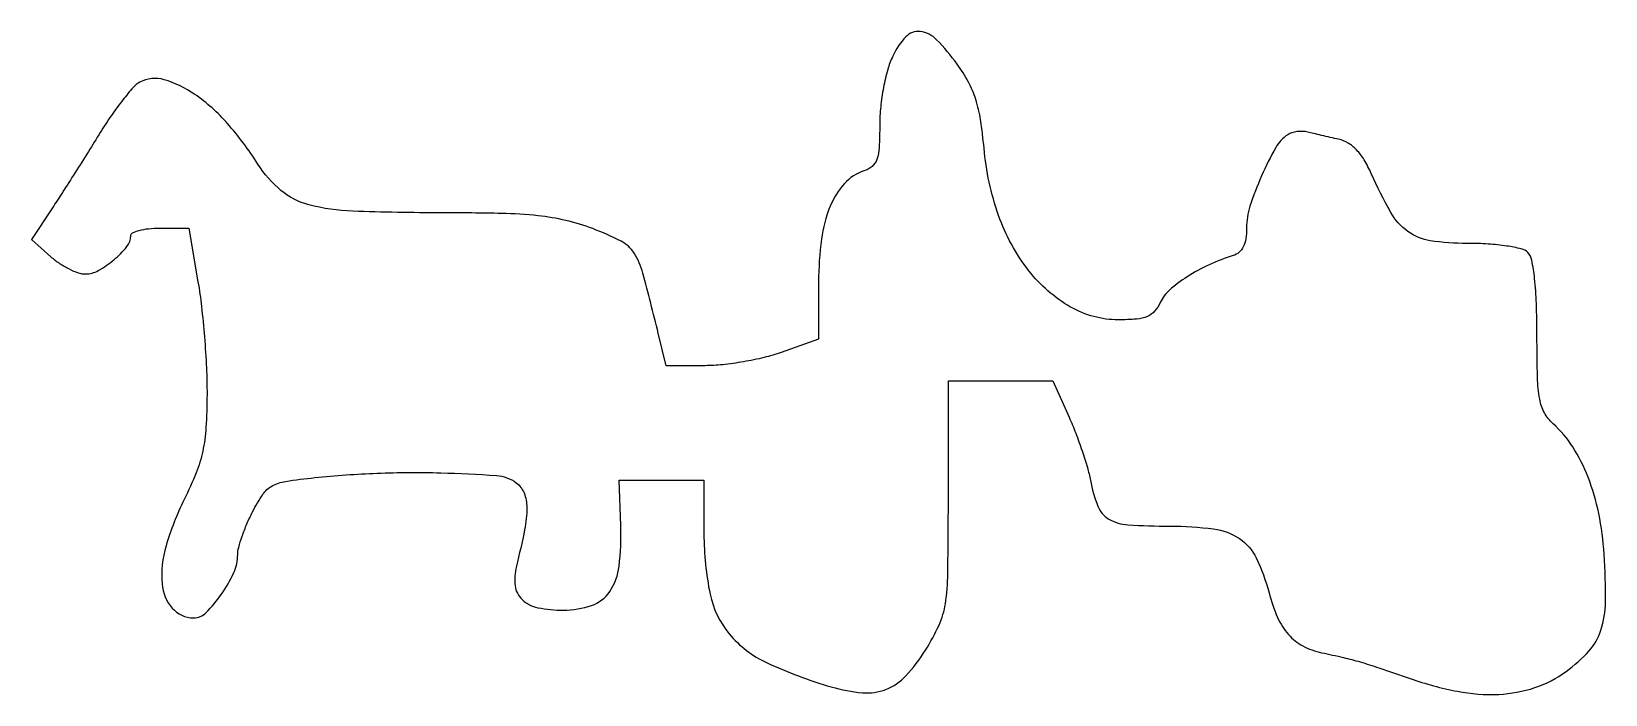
# Model space of a CAD drawing. Extents: x 0 to 206, y 0 to 87.
import ezdxf

# ---------------------------------------------------------------- set-up
doc = ezdxf.new("R2010")
doc.units = 0

msp = doc.modelspace()

# ---------------------------------------------------------------- linework, layer by layer
msp.add_lwpolyline([(112.705535, 83.50869, 0.043081), (112.042614, 81.74139, 0.021244), (111.4946, 79.40373, 0.02074), (111.123359, 76.88457, 0.026216), (111, 74.533461, -0.012637), (110.924937, 71.563858, -0.069788), (110.623781, 69.997046, -0.133392), (110.000675, 69.075342, -0.101291), (108.931003, 68.478101, 0.133643), (106.392276, 66.839935, 0.08617), (104.521134, 63.856249, 0.064005), (103.37469, 59.55315, 0.033023), (103.003738, 53.984719), (103, 46.469438), (98.115786, 44.734719, -0.026245), (95.877399, 44.069695, -0.015977), (93.17487, 43.509574, -0.015995), (90.452276, 43.124716, -0.027116), (88.15433, 43), (83.077088, 43), (82.026551, 47.25, 0.00511), (79.996327, 55.117307, 0.074505), (78.851631, 57.740219, 0.135181), (77.150092, 59.299573, 0.028775), (73.441522, 60.935995, 0.031633), (69.925524, 62.003536, 0.031764), (66.307787, 62.617193, 0.020748), (61.508542, 62.920084, 0.005287), (53.712487, 63.005577, -0.008483), (42.050407, 63.20803, -0.056072), (36.291736, 64.056881, -0.109133), (32.657745, 65.929337, -0.078642), (29.637758, 69.368128, 0.039432), (25.659201, 74.683864, 0.060739), (21.37717, 78.501578, 0.080024), (17.368292, 80.423769, 0.197597), (14.184525, 80.095399, 0.088544), (13.328197, 79.417568, 0.014469), (11.966704, 77.786844, 0.015543), (10.463521, 75.749438, 0.013145), (9, 73.50718, -0.001934), (7.459417, 71.027106, -0.001393), (5.721687, 68.27076, -0.001407), (4.054198, 65.658375, -0.003048), (2.75468, 63.661923), (0.009361, 59.5), (2.560444, 57.25, 0.033594), (3.680059, 56.388919, 0.031105), (4.933266, 55.660938, 0.032554), (6.131592, 55.155736, 0.083667), (7.055764, 55, 0.128428), (8.746263, 55.441495, 0.04714), (10.792496, 56.856844, 0.046585), (12.494583, 58.583063, 0.17301), (13, 60, -0.288945), (13.24373, 60.386547, -0.047062), (14.115207, 60.70625, -0.039532), (15.341598, 60.927555, -0.024882), (16.796451, 61), (20.592901, 61), (21.796451, 53.981441, -0.014474), (22.25659, 50.736982, -0.008008), (22.639876, 46.753472, -0.007979), (22.899343, 42.701557, -0.012723), (22.977594, 39.231441, -0.01443), (22.83973, 34.891577, -0.03825), (22.415815, 31.818432, -0.041456), (21.551812, 28.989345, -0.019599), (20, 25.5, 0.042332), (17.619587, 19.417685, 0.091917), (17.095222, 14.44736, 0.160465), (18.423756, 11.273495, 0.217368), (21.214698, 10, 0.199705), (22.848556, 10.679687, 0.043365), (24.847767, 13.074186, 0.044824), (26.477269, 15.924071, 0.107343), (26.996262, 18.289838, -0.06592), (27.122194, 19.225844, -0.017338), (27.570157, 20.673664, -0.017296), (28.200035, 22.300887, -0.016959), (28.944699, 23.891602, -0.030849), (30.286526, 26.163863, -0.119257), (31.488917, 27.258012, -0.087249), (33.252378, 27.855842, -0.012163), (37.09139, 28.351764, -0.016666), (45.24376, 28.930023, -0.015849), (53.554687, 28.978119, -0.011521), (60.843388, 28.621047, -0.140764), (63.438005, 27.66899, -0.142209), (64.458869, 26.345172, -0.093507), (64.820691, 24.442328, -0.049998), (64.533395, 21.534416, -0.011655), (63.45367, 16.744254, 0.091073), (63.291642, 14.19049, 0.177032), (64.202432, 12.391764, 0.139328), (66.266509, 11.330864, 0.049515), (69.599392, 11, 0.084113), (73.306039, 11.627996, 0.16115), (75.672509, 13.446544, 0.12086), (76.899262, 16.750956, 0.037766), (77.109119, 22.07101), (76.895163, 28), (82.447582, 28), (88, 28), (88, 20.960162, 0.050999), (88.80311, 13.10679, 0.12331), (91.319147, 7.887515, 0.111082), (96.192276, 4.144645, 0.037045), (104.661101, 0.960344, 0.050196), (108.732946, 0.197133, 0.114749), (111.806643, 0.641322, 0.112657), (114.404197, 2.404656, 0.047359), (116.992877, 5.772033, 0.033287), (118.764358, 9.05991, 0.069908), (119.587172, 11.836876, 0.033783), (119.908138, 15.794156, 0.003036), (119.981, 25.75), (120, 41), (126.829063, 41), (133.658125, 41), (135.7817, 36.25, -0.013389), (136.643383, 34.175214, -0.010286), (137.476183, 31.867188, -0.010424), (138.16602, 29.67501, -0.02422), (138.56811, 28, 0.045844), (139.541187, 24.600525, 0.170698), (140.968266, 22.935339, 0.115502), (143.476616, 22.175531, 0.016036), (148.948131, 22, -0.03154), (154.686952, 21.637636, -0.116604), (158.063257, 20.373421, -0.133865), (160.258247, 17.841362, -0.047205), (161.93701, 13.295002, 0.037346), (163.060503, 10.057688, 0.077887), (164.484215, 7.807665, 0.091691), (166.356696, 6.32933, 0.069821), (168.819927, 5.441271, -0.006076), (171.682107, 4.804965, -0.013355), (173.850163, 4.233742, -0.010295), (176.301881, 3.462112, -0.002366), (180.405226, 2.05553, 0.03583), (186.605234, 0.384004, 0.059438), (192.000041, -0.010376, 0.069534), (196.701964, 0.867631, 0.076011), (200.8286, 2.990798, 0.052687), (203.798731, 5.660551, 0.105559), (205.367372, 8.381333, 0.076394), (205.964634, 12.078558, 0.018223), (205.78489, 18.323293, 0.033326), (205.075466, 23.672824, 0.043585), (203.686243, 28.404321, 0.04866), (201.675385, 32.363512, 0.067196), (199.10641, 35.404988, -0.084962), (197.976097, 36.843321, -0.079201), (197.353976, 38.610664, -0.039049), (197.067403, 41.401326, -0.006068), (197, 46.954988, 0.008898), (196.925348, 51.149733, 0.018655), (196.687792, 54.402831, 0.019536), (196.32646, 56.8055, 0.150384), (195.8, 57.8, 0.137228), (194.937494, 58.28545, 0.022419), (193.037641, 58.660813, 0.022344), (190.627853, 58.916118, 0.015219), (187.87258, 59, -0.036626), (183.043794, 59.354193, -0.121218), (180.113843, 60.550685, -0.106853), (177.868649, 63.064861, -0.025139), (175.322301, 68.130552, 0.030912), (174.393451, 69.926462, 0.055473), (173.390192, 71.24632, 0.067577), (172.282604, 72.132977, 0.081013), (171.04304, 72.625837, -0.001735), (169.959481, 72.868414, -0.001434), (168.806393, 73.134241, -0.001447), (167.750041, 73.384186, -0.003882), (167, 73.570117, 0.054626), (166.343776, 73.663674, 0.040732), (165.612898, 73.62787, 0.041579), (164.920794, 73.477834, 0.070375), (164.384334, 73.227172, 0.121133), (162.811594, 71.545965, 0.023985), (160.955927, 67.828831, 0.025919), (159.447798, 63.861127, 0.07801), (159, 61.008453, -0.038366), (158.893618, 59.624098, -0.074813), (158.564215, 58.56946, -0.096539), (158.013104, 57.836274, -0.110051), (157.25, 57.404878, 0.03367), (154.107476, 56.212613, 0.035363), (151.206879, 54.625635, 0.037975), (148.912891, 52.891709, 0.105418), (147.715997, 51.276027, -0.072018), (146.971919, 50.11851, -0.11607), (146.025554, 49.436312, -0.078625), (144.60809, 49.0946, -0.01991), (142.233389, 49, -0.131738), (135.975856, 50.677833, -0.095983), (130.51325, 55.423831, -0.0816), (126.547974, 62.660523, -0.062878), (124.64343, 71.473587, 0.016462), (124.19823, 75.160735, 0.039137), (123.565511, 77.847064, 0.046178), (122.598105, 80.123493, 0.03286), (121.125269, 82.473587, 0.037588), (118.439154, 85.658338, 0.16977), (116.290642, 86.719223, 0.240618), (114.424016, 86.037989, 0.076054)], format="xyb", close=True)

doc.saveas('drawing.dxf')
